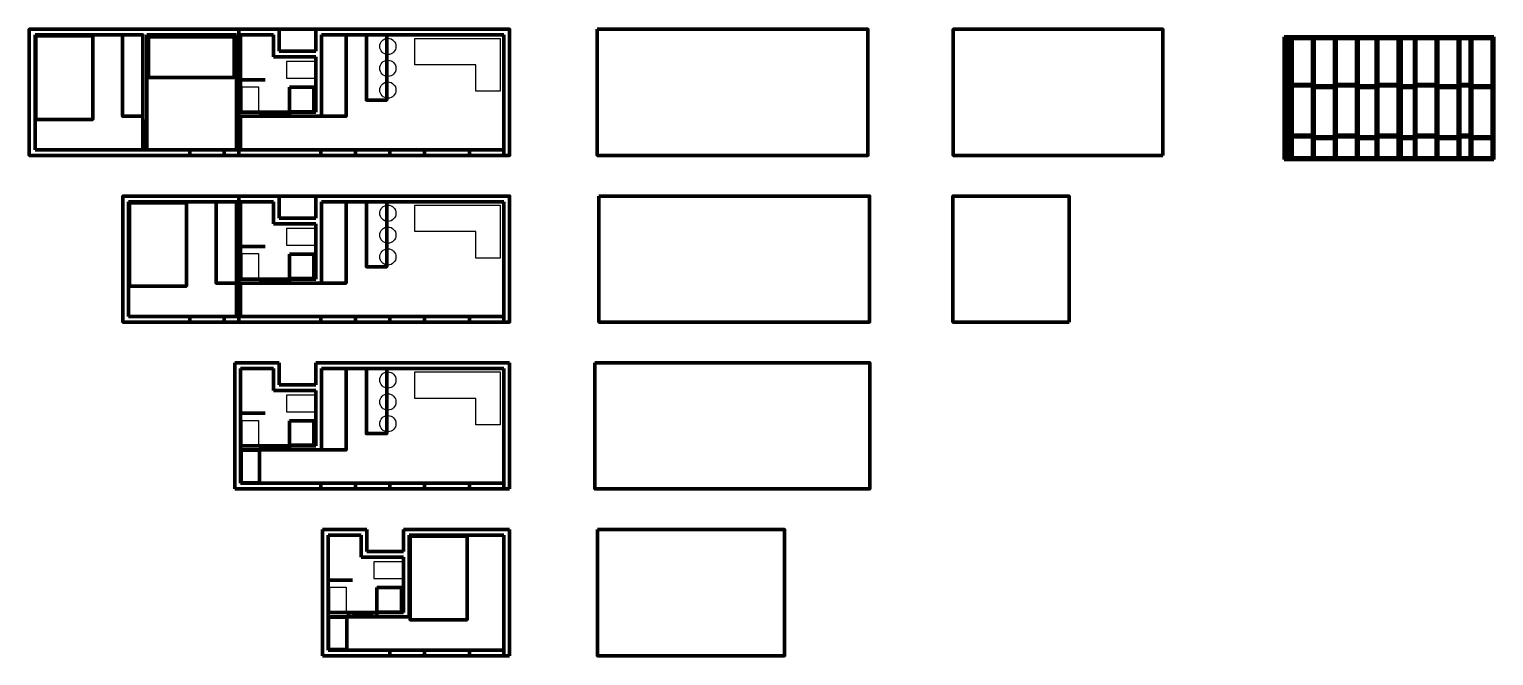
# Model space of a CAD drawing. Header units: millimetres. Extents: x -1275 to 19799, y 286 to 5483.
# Drawn here: x 12403 to 16000, y 1548 to 3088 of the extents above; entities that cross this region are included whole.
import ezdxf

# ---------------------------------------------------------------- set-up
doc = ezdxf.new("R2010")
doc.units = ezdxf.units.MM
doc.layers.get('0').update_dxf_attribs({"true_color": 0xc2ced6})

msp = doc.modelspace()

# ---------------------------------------------------------------- linework, layer by layer
at = {"linetype": 'Continuous', "lineweight": 211}
for p, q in [((12402.8, 3088.4), (12632.8, 3088.4)), ((12402.8, 3088.4), (12402.8, 2778.4)), ((12681.8, 3074.4), (12416.8, 3074.4)), ((12416.8, 3074.4), (12416.8, 2792.4)), ((12632.8, 3088.4), (13016.8, 3088.4)), ((12681.8, 3074.4), (12681.8, 2862.4)), ((12691.8, 3074.4), (12911.8, 3074.4)), ((12691.8, 3074.4), (12691.8, 2862.4)), ((12911.8, 2874.4), (12911.8, 3074.4)), ((12911.8, 2874.4), (12911.8, 3074.4)), ((12921.8, 3074.4), (13002.8, 3074.4)), ((12921.8, 3074.4), (12921.8, 2884.4)), ((12921.8, 3074.4), (12921.8, 2964.4)), ((13002.8, 3074.4), (13002.8, 3020.4)), ((13016.8, 3088.4), (13016.8, 3034.4)), ((13106.8, 3034.4), (13106.8, 3088.4)), ((13106.8, 3088.4), (13582.8, 3088.4)), ((13120.8, 2874.4), (13120.8, 3074.4)), ((13120.8, 3074.4), (13568.8, 3074.4)), ((13568.8, 3074.4), (13568.8, 2792.4)), ((13582.8, 3088.4), (13582.8, 2778.4)), ((16000.2, 3070), (15485.2, 3070)), ((15485.2, 2768), (15485.2, 3070)), ((16000.2, 3066), (15485.2, 3066)), ((15485.2, 3066), (15489.2, 3066)), ((15489.2, 3066), (15493.2, 3066)), ((15489.2, 3066), (15489.2, 2772)), ((15493.2, 3066), (15493.2, 2772)), ((15505.2, 3066), (15501.2, 3066)), ((15501.2, 3066), (15501.2, 2772)), ((15555.2, 3066), (15505.2, 3066)), ((15505.2, 3066), (15505.2, 2772)), ((15559.2, 3066), (15555.2, 3066)), ((15555.2, 3066), (15555.2, 2772)), ((15609.2, 3066), (15559.2, 3066)), ((15559.2, 3066), (15559.2, 2772)), ((15613.2, 3066), (15609.2, 3066)), ((15609.2, 3066), (15609.2, 2772)), ((15663.2, 3066), (15613.2, 3066)), ((15613.2, 3066), (15613.2, 2772)), ((15667.2, 3066), (15663.2, 3066)), ((15663.2, 3066), (15663.2, 2772)), ((15697.2, 3066), (15667.2, 3066)), ((15667.2, 3066), (15667.2, 2772)), ((15701.2, 3066), (15697.2, 3066)), ((15751.2, 3066), (15701.2, 3066)), ((15715.2, 3066), (15711.2, 3066)), ((15711.2, 3066), (15711.2, 2772)), ((15765.2, 3066), (15715.2, 3066)), ((15715.2, 3066), (15715.2, 2772)), ((15755.2, 3066), (15751.2, 3066)), ((15805.2, 3066), (15755.2, 3066)), ((15769.2, 3066), (15765.2, 3066)), ((15765.2, 3066), (15765.2, 2772)), ((15773.2, 3066), (15769.2, 3066)), ((15769.2, 3066), (15769.2, 2772)), ((15805.2, 3066), (15773.2, 3066)), ((15773.2, 3066), (15773.2, 2772)), ((15809.2, 3066), (15805.2, 3066)), ((15805.2, 3066), (15805.2, 2772)), ((15859.2, 3066), (15809.2, 3066)), ((15809.2, 3066), (15809.2, 2772)), ((15863.2, 3066), (15859.2, 3066)), ((15859.2, 3066), (15859.2, 2772)), ((15913.2, 3066), (15863.2, 3066)), ((15863.2, 3066), (15863.2, 2772)), ((15917.2, 3066), (15913.2, 3066)), ((15913.2, 3066), (15913.2, 2772)), ((15942.2, 3066), (15917.2, 3066)), ((15917.2, 3066), (15917.2, 2772)), ((15946.2, 3066), (15942.2, 3066)), ((15942.2, 3066), (15942.2, 2772)), ((15996.2, 3066), (15946.2, 3066)), ((15946.2, 3066), (15946.2, 2772)), ((15996.2, 3066), (15996.2, 2772)), ((16000.2, 2768), (16000.2, 3070)), ((13016.8, 3034.4), (13106.8, 3034.4)), ((13002.8, 3020.4), (13106.8, 3020.4)), ((13106.8, 2884.4), (13106.8, 3020.4)), ((12921.8, 2964.4), (12981.8, 2964.4)), ((15505.2, 2949), (15505.2, 2953)), ((15505.2, 2953), (15555.2, 2953)), ((15613.2, 2949), (15613.2, 2953)), ((15613.2, 2953), (15663.2, 2953)), ((15663.2, 2953), (15663.2, 2949)), ((15765.2, 2953), (15715.2, 2953)), ((15715.2, 2953), (15715.2, 2949)), ((15765.2, 2949), (15765.2, 2953)), ((15859.2, 2953), (15809.2, 2953)), ((15859.2, 2949), (15859.2, 2953)), ((15917.2, 2949), (15917.2, 2953)), ((15917.2, 2953), (15942.2, 2953)), ((15493.2, 2949), (15501.2, 2949)), ((15501.2, 2945), (15493.2, 2945)), ((15501.2, 2949), (15501.2, 2945)), ((15555.2, 2949), (15505.2, 2949)), ((15559.2, 2949), (15609.2, 2949)), ((15609.2, 2945), (15559.2, 2945)), ((15609.2, 2949), (15609.2, 2945)), ((15613.2, 2949), (15663.2, 2949)), ((15667.2, 2949), (15667.2, 2945)), ((15667.2, 2949), (15711.2, 2949)), ((15711.2, 2945), (15667.2, 2945)), ((15711.2, 2949), (15711.2, 2945)), ((15715.2, 2949), (15765.2, 2949)), ((15805.2, 2949), (15773.2, 2949)), ((15773.2, 2949), (15773.2, 2945)), ((15773.2, 2945), (15805.2, 2945)), ((15805.2, 2949), (15805.2, 2945)), ((15809.2, 2949), (15859.2, 2949)), ((15863.2, 2945), (15863.2, 2949)), ((15863.2, 2949), (15913.2, 2949)), ((15913.2, 2945), (15863.2, 2945)), ((15913.2, 2949), (15913.2, 2945)), ((15942.2, 2949), (15917.2, 2949)), ((15996.2, 2949), (15946.2, 2949)), ((15946.2, 2949), (15946.2, 2945)), ((15946.2, 2945), (15996.2, 2945)), ((12921.8, 2884.4), (13106.8, 2884.4)), ((12971.8, 2884.4), (12971.8, 2874.4)), ((12971.8, 2884.4), (13041.8, 2874.4)), ((13041.8, 2874.4), (13041.8, 2884.4)), ((12691.8, 2862.4), (12681.8, 2862.4)), ((12681.8, 2862.4), (12681.8, 2792.4)), ((12691.8, 2862.4), (12681.8, 2792.4)), ((12691.8, 2862.4), (12691.8, 2792.4)), ((12911.8, 2874.4), (13120.8, 2874.4)), ((12911.8, 2874.4), (12911.8, 2792.4)), ((12911.8, 2874.4), (12921.8, 2874.4)), ((12921.8, 2874.4), (12911.8, 2792.4)), ((12921.8, 2874.4), (12921.8, 2792.4)), ((15493.2, 2824), (15501.2, 2824)), ((15501.2, 2820), (15493.2, 2820)), ((15501.2, 2824), (15501.2, 2820)), ((15555.2, 2828), (15505.2, 2828)), ((15505.2, 2824), (15555.2, 2824)), ((15555.2, 2824), (15555.2, 2828)), ((15559.2, 2824), (15609.2, 2824)), ((15609.2, 2820), (15559.2, 2820)), ((15609.2, 2824), (15609.2, 2820)), ((15663.2, 2828), (15613.2, 2828)), ((15613.2, 2824), (15663.2, 2824)), ((15663.2, 2824), (15663.2, 2828)), ((15667.2, 2824), (15711.2, 2824)), ((15711.2, 2820), (15667.2, 2820)), ((15711.2, 2824), (15711.2, 2820)), ((15765.2, 2828), (15715.2, 2828)), ((15765.2, 2824), (15715.2, 2824)), ((15765.2, 2824), (15765.2, 2828)), ((15805.2, 2824), (15773.2, 2824)), ((15805.2, 2820), (15773.2, 2820)), ((15805.2, 2824), (15805.2, 2820)), ((15859.2, 2828), (15809.2, 2828)), ((15809.2, 2824), (15859.2, 2824)), ((15859.2, 2824), (15859.2, 2828)), ((15863.2, 2824), (15913.2, 2824)), ((15913.2, 2820), (15863.2, 2820)), ((15913.2, 2824), (15913.2, 2820)), ((15917.2, 2824), (15917.2, 2828)), ((15917.2, 2828), (15942.2, 2828)), ((15942.2, 2824), (15917.2, 2824)), ((15996.2, 2824), (15946.2, 2824)), ((15946.2, 2824), (15946.2, 2820)), ((15946.2, 2820), (15996.2, 2820)), ((12402.8, 2778.4), (13582.8, 2778.4)), ((12416.8, 2792.4), (13568.8, 2792.4)), ((12796.8, 2792.4), (12796.8, 2778.4)), ((12881.8, 2792.4), (12881.8, 2778.4)), ((13203.8, 2792.4), (13118.8, 2792.4)), ((13118.8, 2792.4), (13118.8, 2778.4)), ((13288.8, 2792.4), (13203.8, 2792.4)), ((13203.8, 2792.4), (13203.8, 2778.4)), ((13373.8, 2792.4), (13288.8, 2792.4)), ((13288.8, 2792.4), (13288.8, 2778.4)), ((13483.8, 2792.4), (13373.8, 2792.4)), ((13373.8, 2792.4), (13373.8, 2778.4)), ((13568.8, 2792.4), (13483.8, 2792.4)), ((13483.8, 2792.4), (13483.8, 2778.4)), ((13568.8, 2792.4), (13568.8, 2778.4)), ((16000.2, 2772), (15485.2, 2772)), ((16000.2, 2768), (15485.2, 2768)), ((12632.8, 2678.4), (12632.8, 2368.4)), ((12632.8, 2678.4), (13016.8, 2678.4)), ((12646.8, 2664.4), (12646.8, 2382.4)), ((12646.8, 2664.4), (12911.8, 2664.4)), ((12911.8, 2464.4), (12911.8, 2664.4)), ((12911.8, 2464.4), (12911.8, 2664.4)), ((12921.8, 2664.4), (13002.8, 2664.4)), ((12921.8, 2664.4), (12921.8, 2474.4)), ((12921.8, 2664.4), (12921.8, 2554.4)), ((13002.8, 2664.4), (13002.8, 2610.4)), ((13016.8, 2678.4), (13016.8, 2624.4)), ((13106.8, 2624.4), (13106.8, 2678.4)), ((13106.8, 2678.4), (13582.8, 2678.4)), ((13120.8, 2464.4), (13120.8, 2664.4)), ((13120.8, 2664.4), (13568.8, 2664.4)), ((13568.8, 2664.4), (13568.8, 2382.4)), ((13582.8, 2678.4), (13582.8, 2368.4)), ((13002.8, 2610.4), (13106.8, 2610.4)), ((13016.8, 2624.4), (13106.8, 2624.4)), ((13106.8, 2474.4), (13106.8, 2610.4)), ((12921.8, 2554.4), (12981.8, 2554.4)), ((12911.8, 2464.4), (13120.8, 2464.4)), ((12911.8, 2464.4), (12911.8, 2382.4)), ((12911.8, 2464.4), (12921.8, 2464.4)), ((12921.8, 2464.4), (12911.8, 2382.4)), ((12921.8, 2474.4), (13106.8, 2474.4)), ((12921.8, 2464.4), (12921.8, 2382.4)), ((12971.8, 2464.4), (12971.8, 2474.4)), ((12971.8, 2474.4), (13041.8, 2464.4)), ((13041.8, 2474.4), (13041.8, 2464.4)), ((12646.8, 2382.4), (13568.8, 2382.4)), ((12796.8, 2382.4), (12796.8, 2368.4)), ((12881.8, 2382.4), (12881.8, 2368.4)), ((13203.8, 2382.4), (13118.8, 2382.4)), ((13118.8, 2382.4), (13118.8, 2368.4)), ((13288.8, 2382.4), (13203.8, 2382.4)), ((13203.8, 2382.4), (13203.8, 2368.4)), ((13373.8, 2382.4), (13288.8, 2382.4)), ((13288.8, 2382.4), (13288.8, 2368.4)), ((13483.8, 2382.4), (13373.8, 2382.4)), ((13373.8, 2382.4), (13373.8, 2368.4)), ((13568.8, 2382.4), (13483.8, 2382.4)), ((13483.8, 2382.4), (13483.8, 2368.4)), ((13568.8, 2382.4), (13568.8, 2368.4)), ((12632.8, 2368.4), (13582.8, 2368.4)), ((13016.8, 2268.4), (12907.8, 2268.4)), ((12907.8, 2268.4), (12907.8, 1958.4)), ((13016.8, 2268.4), (13016.8, 2214.4)), ((13106.8, 2214.4), (13106.8, 2268.4)), ((13106.8, 2268.4), (13582.8, 2268.4)), ((13582.8, 2268.4), (13582.8, 1958.4)), ((12921.8, 2254.4), (13002.8, 2254.4)), ((12921.8, 2254.4), (12921.8, 1972.4)), ((12921.8, 2254.4), (12921.8, 2144.4)), ((13002.8, 2254.4), (13002.8, 2200.4)), ((13120.8, 2054.4), (13120.8, 2254.4)), ((13120.8, 2254.4), (13568.8, 2254.4)), ((13568.8, 2254.4), (13568.8, 1972.4)), ((13002.8, 2200.4), (13106.8, 2200.4)), ((13016.8, 2214.4), (13106.8, 2214.4)), ((13106.8, 2064.4), (13106.8, 2200.4)), ((12921.8, 2144.4), (12981.8, 2144.4)), ((12921.8, 2064.4), (13106.8, 2064.4)), ((12921.8, 2054.4), (13120.8, 2054.4)), ((12971.8, 2054.4), (12971.8, 2064.4)), ((12971.8, 2064.4), (13041.8, 2054.4)), ((13036.8, 2054.4), (13041.8, 2054.4)), ((13041.8, 2054.4), (13041.8, 2064.4)), ((12907.8, 1958.4), (13582.8, 1958.4)), ((12921.8, 1972.4), (13568.8, 1972.4)), ((13203.8, 1972.4), (13118.8, 1972.4)), ((13118.8, 1972.4), (13118.8, 1958.4)), ((13288.8, 1972.4), (13203.8, 1972.4)), ((13203.8, 1972.4), (13203.8, 1958.4)), ((13373.8, 1972.4), (13288.8, 1972.4)), ((13288.8, 1972.4), (13288.8, 1958.4)), ((13483.8, 1972.4), (13373.8, 1972.4)), ((13373.8, 1972.4), (13373.8, 1958.4)), ((13568.8, 1972.4), (13483.8, 1972.4)), ((13483.8, 1972.4), (13483.8, 1958.4)), ((13568.8, 1972.4), (13568.8, 1958.4)), ((13231.8, 1858.4), (13122.8, 1858.4)), ((13122.8, 1858.4), (13122.8, 1548.4)), ((13136.8, 1844.4), (13217.8, 1844.4)), ((13136.8, 1844.4), (13136.8, 1562.4)), ((13136.8, 1844.4), (13136.8, 1734.4)), ((13217.8, 1844.4), (13217.8, 1790.4)), ((13231.8, 1858.4), (13231.8, 1804.4)), ((13321.8, 1804.4), (13321.8, 1858.4)), ((13321.8, 1858.4), (13582.8, 1858.4)), ((13335.8, 1644.4), (13335.8, 1844.4)), ((13335.8, 1844.4), (13568.8, 1844.4)), ((13335.8, 1844.4), (13568.8, 1844.4)), ((13568.8, 1844.4), (13568.8, 1562.4)), ((13582.8, 1858.4), (13582.8, 1548.4)), ((13231.8, 1804.4), (13321.8, 1804.4)), ((13217.8, 1790.4), (13321.8, 1790.4)), ((13321.8, 1654.4), (13321.8, 1790.4)), ((13136.8, 1734.4), (13196.8, 1734.4)), ((13136.8, 1654.4), (13321.8, 1654.4)), ((13136.8, 1644.4), (13335.8, 1644.4)), ((13186.8, 1644.4), (13186.8, 1654.4)), ((13186.8, 1654.4), (13256.8, 1644.4)), ((13251.8, 1644.4), (13256.8, 1644.4)), ((13256.8, 1644.4), (13256.8, 1654.4)), ((13122.8, 1548.4), (13582.8, 1548.4)), ((13136.8, 1562.4), (13568.8, 1562.4)), ((13373.8, 1562.4), (13288.8, 1562.4)), ((13288.8, 1562.4), (13288.8, 1548.4)), ((13483.8, 1562.4), (13373.8, 1562.4)), ((13373.8, 1562.4), (13373.8, 1548.4)), ((13568.8, 1562.4), (13483.8, 1562.4)), ((13483.8, 1562.4), (13483.8, 1548.4)), ((13568.8, 1562.4), (13568.8, 1548.4))]:
    msp.add_line(p, q, dxfattribs=at)
for p, q in [((13349.9, 3066), (13559.9, 3066)), ((13349.9, 3001), (13349.9, 3066)), ((13559.9, 3066), (13559.9, 2936)), ((13499.9, 3001), (13349.9, 3001)), ((13499.9, 2936), (13499.9, 3001)), ((13559.9, 2936), (13499.9, 2936)), ((13349.9, 2656), (13559.9, 2656)), ((13349.9, 2591), (13349.9, 2656)), ((13559.9, 2656), (13559.9, 2526)), ((13499.9, 2591), (13349.9, 2591)), ((13499.9, 2526), (13499.9, 2591)), ((13559.9, 2526), (13499.9, 2526)), ((13349.9, 2246), (13559.9, 2246)), ((13349.9, 2181), (13349.9, 2246)), ((13559.9, 2246), (13559.9, 2116)), ((13499.9, 2181), (13349.9, 2181)), ((13499.9, 2116), (13499.9, 2181)), ((13559.9, 2116), (13499.9, 2116))]:
    msp.add_line(p, q)
for points in [[(12917.8, 2778.4), (12402.8, 2778.4), (12402.8, 3088.4), (12917.8, 3088.4)], [(12418.6, 3071.9), (12558.6, 3071.9), (12558.6, 2866.9), (12418.6, 2866.9)], [(12631.8, 3074.4), (12681.8, 3074.4), (12681.8, 2874.4), (12631.8, 2874.4)], [(12695.8, 2970), (12695.8, 3070), (12905.8, 3070), (12905.8, 2970)], [(12917.8, 3088.4), (13582.8, 3088.4), (13582.8, 2778.4), (12917.8, 2778.4)], [(12917.8, 3088.4), (13582.8, 3088.4), (13582.8, 2778.4), (12917.8, 2778.4)], [(13120.8, 3074.4), (13180.8, 3074.4), (13180.8, 2874.4), (13120.8, 2874.4)], [(13230.8, 3074.4), (13280.8, 3074.4), (13280.8, 2914.4), (13230.8, 2914.4)], [(13797.8, 3088.4), (14462.8, 3088.4), (14462.8, 2778.4), (13797.8, 2778.4)], [(13797.8, 3088.4), (14462.8, 3088.4), (14462.8, 2778.4), (13797.8, 2778.4)], [(15187.7, 2778.4), (14672.7, 2778.4), (14672.7, 3088.4), (15187.7, 3088.4)], [(13041.9, 2945.8), (13101.9, 2945.8), (13101.9, 2885.8), (13041.9, 2885.8)], [(12917.8, 2368.4), (12632.8, 2368.4), (12632.8, 2678.4), (12917.8, 2678.4)], [(12861.8, 2664.4), (12911.8, 2664.4), (12911.8, 2464.4), (12861.8, 2464.4)], [(12917.8, 2678.4), (13582.8, 2678.4), (13582.8, 2368.4), (12917.8, 2368.4)], [(12917.8, 2678.4), (13582.8, 2678.4), (13582.8, 2368.4), (12917.8, 2368.4)], [(13120.8, 2664.4), (13180.8, 2664.4), (13180.8, 2464.4), (13120.8, 2464.4)], [(13230.8, 2664.4), (13280.8, 2664.4), (13280.8, 2504.4), (13230.8, 2504.4)], [(13802.1, 2678.4), (14467.1, 2678.4), (14467.1, 2368.4), (13802.1, 2368.4)], [(13802.1, 2678.4), (14467.1, 2678.4), (14467.1, 2368.4), (13802.1, 2368.4)], [(14956.9, 2368.4), (14671.9, 2368.4), (14671.9, 2678.4), (14956.9, 2678.4)], [(12648.6, 2661.9), (12788.6, 2661.9), (12788.6, 2456.9), (12648.6, 2456.9)], [(13041.9, 2535.8), (13101.9, 2535.8), (13101.9, 2475.8), (13041.9, 2475.8)], [(13792.4, 2268.4), (14467.4, 2268.4), (14467.4, 1958.4), (13792.4, 1958.4)], [(13792.4, 2268.4), (14467.4, 2268.4), (14467.4, 1958.4), (13792.4, 1958.4)], [(13120.8, 2254.4), (13180.8, 2254.4), (13180.8, 2054.4), (13120.8, 2054.4)], [(13230.8, 2254.4), (13280.8, 2254.4), (13280.8, 2094.4), (13230.8, 2094.4)], [(13041.9, 2125.8), (13101.9, 2125.8), (13101.9, 2065.8), (13041.9, 2065.8)], [(12922.9, 1973.4), (12922.9, 2053.4), (12967.9, 2053.4), (12967.9, 1973.4)], [(13338.4, 1842), (13478.4, 1842), (13478.4, 1637), (13338.4, 1637)], [(13798.3, 1858.4), (14258.3, 1858.4), (14258.3, 1548.4), (13798.3, 1548.4)], [(13256.9, 1715.8), (13316.9, 1715.8), (13316.9, 1655.8), (13256.9, 1655.8)], [(13137.5, 1563.3), (13137.5, 1643.3), (13182.5, 1643.3), (13182.5, 1563.3)]]:
    msp.add_lwpolyline(points, close=True, dxfattribs=at)
for points in [[(13034.4, 2967.9), (13104.4, 2967.9), (13104.4, 3008.9), (13034.4, 3008.9)], [(12925.8, 2946.9), (12965.8, 2946.9), (12965.8, 2886.9), (12925.8, 2886.9)], [(13034.4, 2557.9), (13104.4, 2557.9), (13104.4, 2598.9), (13034.4, 2598.9)], [(12925.8, 2536.9), (12965.8, 2536.9), (12965.8, 2476.9), (12925.8, 2476.9)], [(13034.4, 2147.9), (13104.4, 2147.9), (13104.4, 2188.9), (13034.4, 2188.9)], [(12925.8, 2126.9), (12965.8, 2126.9), (12965.8, 2066.9), (12925.8, 2066.9)], [(13249.4, 1737.9), (13319.4, 1737.9), (13319.4, 1778.9), (13249.4, 1778.9)], [(13140.8, 1716.9), (13180.8, 1716.9), (13180.8, 1656.9), (13140.8, 1656.9)]]:
    msp.add_lwpolyline(points, close=True)
for centre in [(13283.6, 3046.2), (13283.6, 2992.3), (13283.6, 2938.8), (13283.6, 2636.2), (13283.6, 2582.3), (13283.6, 2528.8), (13283.6, 2226.2), (13283.6, 2172.3), (13283.6, 2118.8)]:
    msp.add_circle(centre, 20)

doc.saveas('drawing.dxf')
